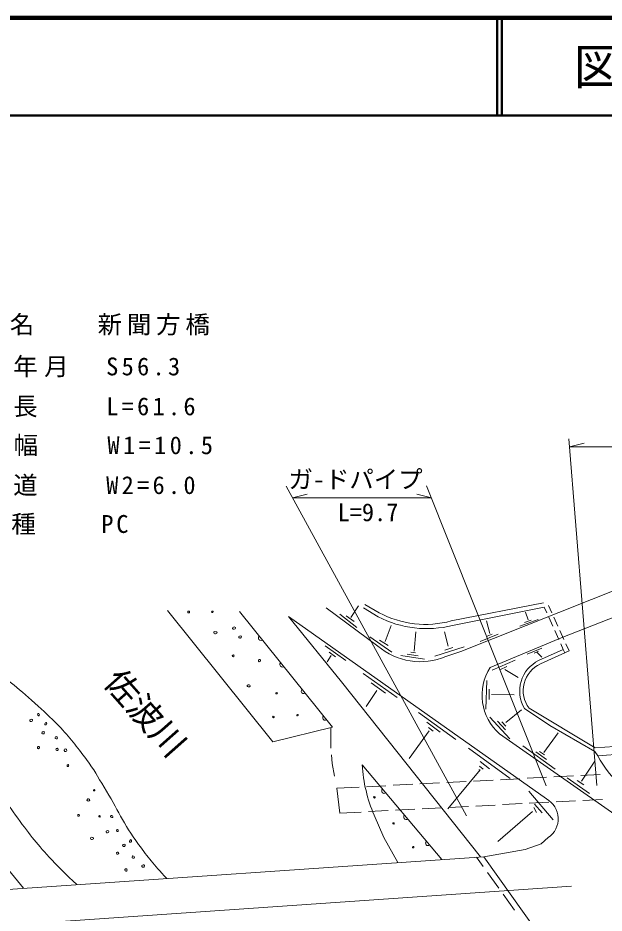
# Model space of a CAD drawing. Units: millimetres, scale not verified. Extents: x 40000 to 680000, y 20000 to 380000.
# Drawn here: x 459635 to 519724, y 288198 to 380000 of the extents above; entities that cross this region are included whole.
import ezdxf
from ezdxf.enums import TextEntityAlignment as Align

# ---------------------------------------------------------------- set-up
doc = ezdxf.new("R2010")
doc.units = ezdxf.units.MM
doc.header["$LTSCALE"] = 1000
for name, color, linetype, lineweight in [('M-BGD', 7, 'Continuous', 13), ('M-STR-HTXT', 7, 'Continuous', 13), ('M-STR-STR1', 1, 'Continuous', 13), ('M-TTL', 2, 'Continuous', 140), ('M-TTL-LINE', 7, 'Continuous', 50)]:
    doc.layers.add(name, color=color, linetype=linetype, lineweight=lineweight)
doc.layers.add('M-TTL-TXT', color=7, linetype='Continuous')
doc.styles.add('ＭＳ ゴシック', font='')
doc.styles.get('ＭＳ ゴシック').set_extended_font_data('MS Gothic')

msp = doc.modelspace()

# ---------------------------------------------------------------- linework, layer by layer
at = {"layer": 'M-BGD'}
for p, q in [((505056, 315027), (526835, 323713)), ((515493, 316502), (528847, 321732)), ((496522, 315578), (491241, 319501)), ((493764, 318510), (494561, 319704)), ((496560, 318581), (495067, 319490)), ((496665, 318988), (495212, 319858)), ((504054, 318160), (513527, 320001)), ((504199, 317700), (513591, 319582)), ((513591, 319582), (513852, 318999)), ((514025, 319740), (514359, 319004)), ((474973, 319242), (485770, 305752)), ((482341, 319130), (491896, 307268)), ((513815, 299904), (487368, 318606)), ((487368, 318606), (492811, 311928)), ((492630, 318855), (494383, 317470)), ((493291, 318691), (494120, 318113)), ((511943, 318285), (511660, 319068)), ((497287, 316048), (497901, 317679)), ((507996, 316868), (507663, 318156)), ((511078, 317613), (512960, 318308)), ((511575, 318010), (512259, 318238)), ((514056, 318542), (514464, 317629)), ((514565, 318548), (514978, 317638)), ((500259, 315058), (500417, 317048)), ((503738, 315573), (503357, 317045)), ((507006, 316044), (508873, 316789)), ((507733, 316605), (508268, 316807)), ((514669, 317173), (515077, 316260)), ((515185, 317182), (515598, 316272)), ((495727, 316513), (497971, 314944)), ((496700, 316180), (497585, 315628)), ((508046, 313397), (515493, 316502)), ((515281, 315804), (515542, 315220)), ((515804, 315816), (516138, 315080)), ((491137, 315593), (493267, 314094)), ((491545, 314949), (492189, 314489)), ((499908, 314953), (500382, 314883)), ((502358, 314561), (505382, 315494)), ((503410, 315165), (504212, 315428)), ((503504, 314513), (505056, 315027)), ((511851, 314751), (513335, 315364)), ((512567, 314868), (513004, 315070)), ((512832, 314961), (513341, 314441)), ((513013, 314093), (515542, 315220)), ((516138, 315080), (513195, 313751)), ((515542, 315220), (515709, 314886)), ((491752, 314630), (491337, 313953)), ((498883, 314602), (501319, 314234)), ((499540, 314760), (500671, 314567)), ((508258, 313123), (510596, 314152)), ((509047, 313147), (509754, 313492)), ((509556, 313182), (510917, 312358)), ((495031, 312783), (498516, 310298)), ((492811, 311928), (507064, 293958)), ((495833, 311810), (497319, 310745)), ((507714, 312045), (507608, 309100)), ((496412, 311008), (495347, 309391)), ((507959, 311178), (507950, 310117)), ((508194, 310631), (510496, 310579)), ((500711, 308779), (504524, 306005)), ((509666, 307727), (511270, 309033)), ((514146, 307448), (511569, 309184)), ((518821, 305134), (512043, 309197)), ((501540, 307780), (502920, 306754)), ((508018, 308306), (510069, 306062)), ((508790, 307867), (509614, 306991)), ((509245, 307815), (509649, 307376)), ((485770, 305752), (491896, 307268)), ((491721, 307224), (491721, 305111)), ((501776, 306899), (499751, 304046)), ((501724, 307228), (502197, 306847)), ((513545, 304677), (515006, 306673)), ((518778, 304785), (514146, 307448)), ((521169, 298082), (509015, 306577)), ((533300, 306122), (518821, 305134)), ((505811, 305100), (510105, 302008)), ((511397, 305334), (514693, 302968)), ((518778, 304785), (519076, 304312)), ((519076, 304312), (534129, 305472)), ((491767, 304419), (491854, 303533)), ((512721, 304747), (513834, 303932)), ((513106, 304782), (513632, 304423)), ((491854, 303533), (492073, 302256)), ((494921, 303400), (503095, 293685)), ((506949, 303253), (507335, 302963)), ((507034, 303747), (507968, 303006)), ((517415, 301732), (518782, 303774)), ((507013, 302899), (503707, 298879)), ((506895, 302899), (507013, 302899)), ((511837, 302019), (513834, 302123)), ((514583, 302162), (516580, 302267)), ((518230, 300478), (515951, 302056)), ((517329, 302306), (519327, 302410)), ((492318, 300998), (494610, 301118)), ((495359, 301157), (497357, 301262)), ((498106, 301301), (500103, 301405)), ((500852, 301444), (502849, 301549)), ((503598, 301588), (505595, 301692)), ((506344, 301732), (508342, 301836)), ((509091, 301875), (511088, 301980)), ((517642, 301355), (516968, 301802)), ((492318, 300998), (492630, 298445)), ((511996, 300712), (514500, 297754)), ((506568, 299174), (508565, 299278)), ((509314, 299318), (511311, 299422)), ((512060, 299461), (514057, 299566)), ((512607, 299371), (513376, 298464)), ((514806, 299605), (516804, 299709)), ((517553, 299748), (519550, 299853)), ((492630, 298445), (494834, 298560)), ((495583, 298600), (497580, 298704)), ((498329, 298743), (500326, 298848)), ((501075, 298887), (503072, 298991)), ((503821, 299030), (505819, 299135)), ((512390, 298602), (508820, 295545)), ((512508, 299016), (512804, 298523)), ((496152, 298224), (497145, 295950)), ((497145, 295950), (498580, 293375)), ((513263, 295289), (514007, 295940)), ((507403, 293981), (511626, 294717)), ((511626, 294717), (513263, 295289)), ((507331, 292981), (506655, 293930)), ((458655, 292635), (460225, 290737)), ((508928, 290742), (507766, 292371)), ((390100, 282239), (516389, 290943)), ((510524, 288503), (509363, 290132))]:
    msp.add_line(p, q, dxfattribs=at)
for centre, radius, start, end in [((501544, 328239), 10868, 242.70438, 284.13922), ((501405, 327895), 10089, 241.98199, 285.22574), ((484536, 316404), 250, 128.85097, 308.85097), ((500877, 320712), 6732, 229.68992, 292.96373), ((514549, 310974), 3476, 116.2213, 211.00654), ((486732, 313679), 250, 128.85097, 308.85097), ((512496, 310550), 5283, 147.39511, 228.77986), ((514445, 311012), 3011, 114.54083, 217.0658), ((488927, 310953), 250, 128.85097, 308.85097), ((491123, 308227), 250, 128.85097, 308.85097), ((528673, 309493), 10906, 208.36012, 249.25692), ((510933, 304477), 16049, 183.84771, 202.92826), ((497174, 300722), 250, 130.07909, 310.07909), ((512679, 297862), 2337, 304.64546, 60.90816), ((499428, 298044), 250, 130.07909, 310.07909), ((501681, 295366), 250, 130.07909, 310.07909)]:
    msp.add_arc(centre, radius, start, end, dxfattribs=at)
for points, knots in [([(444306, 318808), (446184, 316465), (446664, 315863), (448152, 313957), (449723, 311942), (450614, 310821), (452131, 308765), (453849, 306434), (454761, 305092), (456405, 302708), (457686, 300851), (458300, 299738), (459630, 297916), (460899, 296175), (461649, 295219), (463125, 293651), (464091, 292624), (464441, 292270), (465691, 291113)], [0, 0, 0, 0, 1, 1, 1, 2, 2, 2, 3, 3, 3, 4, 4, 4, 5, 5, 5, 6, 6, 6, 6]), ([(452490, 319264), (452872, 318464), (453036, 318218), (453437, 317578), (454444, 315966), (455296, 315261), (456632, 313909), (458364, 312156), (459542, 311397), (461365, 309738), (462336, 308854), (462889, 308366), (463799, 307419), (465021, 306147), (465616, 305348), (466678, 303938), (467464, 302896), (467783, 302227), (468473, 301118), (469887, 298843), (470401, 297385), (471999, 295234), (473055, 293814), (473468, 293302), (474890, 291746)], [0, 0, 0, 0, 1, 1, 1, 2, 2, 2, 3, 3, 3, 4, 4, 4, 5, 5, 5, 6, 6, 6, 7, 7, 7, 8, 8, 8, 8]), ([(477103, 319157), (477140, 319176), (477180, 319181), (477209, 319151), (477249, 319108), (477249, 319042), (477209, 318999), (477180, 318969), (477140, 318975), (477103, 318993), (477070, 319010), (477051, 319037), (477051, 319075), (477051, 319113), (477070, 319140), (477103, 319157)], [0, 0, 0, 0, 1, 1, 1, 2, 2, 2, 3, 3, 3, 4, 4, 4, 5, 5, 5, 5]), ([(479615, 319144), (479638, 319131), (479649, 319110), (479646, 319084), (479641, 319048), (479620, 319019), (479583, 319014), (479544, 319008), (479515, 319033), (479498, 319068), (479486, 319092), (479486, 319118), (479506, 319136), (479536, 319165), (479577, 319165), (479615, 319144)], [0, 0, 0, 0, 1, 1, 1, 2, 2, 2, 3, 3, 3, 4, 4, 4, 5, 5, 5, 5]), ([(479753, 317028), (479809, 317073), (479865, 317073), (479935, 317057), (479986, 317045), (480041, 317032), (480046, 316979), (480052, 316925), (479998, 316904), (479950, 316878), (479901, 316851), (479863, 316834), (479810, 316852), (479762, 316868), (479731, 316898), (479722, 316948), (479716, 316981), (479727, 317007), (479753, 317028)], [0, 0, 0, 0, 1, 1, 1, 2, 2, 2, 3, 3, 3, 4, 4, 4, 5, 5, 5, 6, 6, 6, 6]), ([(481885, 317511), (481922, 317486), (481950, 317457), (481942, 317413), (481930, 317348), (481878, 317312), (481812, 317306), (481739, 317300), (481665, 317328), (481649, 317400), (481635, 317463), (481685, 317510), (481745, 317535), (481796, 317556), (481839, 317543), (481885, 317511)], [0, 0, 0, 0, 1, 1, 1, 2, 2, 2, 3, 3, 3, 4, 4, 4, 5, 5, 5, 5]), ([(482522, 316613), (482557, 316581), (482537, 316538), (482525, 316493), (482519, 316469), (482509, 316457), (482492, 316438), (482475, 316418), (482464, 316404), (482439, 316397), (482396, 316385), (482363, 316388), (482325, 316413), (482291, 316435), (482269, 316460), (482270, 316501), (482273, 316550), (482302, 316579), (482346, 316602), (482407, 316635), (482472, 316660), (482522, 316613)], [0, 0, 0, 0, 1, 1, 1, 2, 2, 2, 3, 3, 3, 4, 4, 4, 5, 5, 5, 6, 6, 6, 7, 7, 7, 7]), ([(481666, 314658), (481702, 314677), (481743, 314682), (481771, 314652), (481812, 314609), (481812, 314543), (481771, 314500), (481743, 314470), (481702, 314476), (481666, 314495), (481632, 314512), (481613, 314538), (481613, 314576), (481613, 314614), (481632, 314641), (481666, 314658)], [0, 0, 0, 0, 1, 1, 1, 2, 2, 2, 3, 3, 3, 4, 4, 4, 5, 5, 5, 5]), ([(484422, 314193), (484463, 314185), (484489, 314165), (484504, 314127), (484519, 314089), (484513, 314057), (484489, 314025), (484459, 313988), (484423, 313971), (484376, 313979), (484339, 313985), (484322, 314008), (484305, 314041), (484286, 314079), (484271, 314114), (484294, 314150), (484322, 314194), (484370, 314202), (484422, 314193)], [0, 0, 0, 0, 1, 1, 1, 2, 2, 2, 3, 3, 3, 4, 4, 4, 5, 5, 5, 6, 6, 6, 6]), ([(483167, 311564), (483223, 311609), (483279, 311610), (483349, 311594), (483400, 311582), (483455, 311569), (483460, 311516), (483466, 311461), (483412, 311440), (483364, 311414), (483315, 311388), (483277, 311371), (483224, 311388), (483176, 311405), (483145, 311434), (483136, 311485), (483130, 311518), (483141, 311543), (483167, 311564)], [0, 0, 0, 0, 1, 1, 1, 2, 2, 2, 3, 3, 3, 4, 4, 4, 5, 5, 5, 6, 6, 6, 6]), ([(486200, 310801), (486222, 310788), (486234, 310767), (486231, 310741), (486226, 310704), (486205, 310676), (486168, 310671), (486129, 310665), (486100, 310689), (486083, 310725), (486071, 310749), (486071, 310774), (486090, 310793), (486121, 310822), (486162, 310821), (486200, 310801)], [0, 0, 0, 0, 1, 1, 1, 2, 2, 2, 3, 3, 3, 4, 4, 4, 5, 5, 5, 5]), ([(461775, 308650), (461827, 308625), (461837, 308573), (461835, 308515), (461834, 308480), (461827, 308446), (461793, 308435), (461752, 308421), (461717, 308448), (461692, 308484), (461660, 308529), (461645, 308579), (461677, 308624), (461699, 308657), (461739, 308667), (461775, 308650)], [0, 0, 0, 0, 1, 1, 1, 2, 2, 2, 3, 3, 3, 4, 4, 4, 5, 5, 5, 5]), ([(488336, 308551), (488359, 308538), (488370, 308518), (488367, 308492), (488363, 308455), (488341, 308426), (488305, 308421), (488266, 308416), (488236, 308440), (488219, 308476), (488208, 308500), (488208, 308525), (488227, 308543), (488258, 308573), (488299, 308572), (488336, 308551)], [0, 0, 0, 0, 1, 1, 1, 2, 2, 2, 3, 3, 3, 4, 4, 4, 5, 5, 5, 5]), ([(461085, 308042), (461122, 308017), (461150, 307987), (461142, 307944), (461130, 307879), (461078, 307843), (461012, 307837), (460939, 307831), (460865, 307859), (460849, 307931), (460835, 307994), (460885, 308041), (460945, 308066), (460996, 308087), (461039, 308074), (461085, 308042)], [0, 0, 0, 0, 1, 1, 1, 2, 2, 2, 3, 3, 3, 4, 4, 4, 5, 5, 5, 5]), ([(462552, 307755), (462621, 307719), (462617, 307626), (462580, 307558), (462552, 307505), (462495, 307468), (462440, 307493), (462399, 307512), (462400, 307560), (462406, 307605), (462414, 307659), (462441, 307686), (462482, 307722), (462504, 307742), (462525, 307770), (462552, 307755)], [0, 0, 0, 0, 1, 1, 1, 2, 2, 2, 3, 3, 3, 4, 4, 4, 5, 5, 5, 5]), ([(485871, 308367), (485894, 308354), (485905, 308334), (485902, 308307), (485897, 308271), (485876, 308242), (485840, 308237), (485800, 308232), (485771, 308256), (485754, 308292), (485743, 308316), (485743, 308341), (485762, 308359), (485793, 308389), (485834, 308388), (485871, 308367)], [0, 0, 0, 0, 1, 1, 1, 2, 2, 2, 3, 3, 3, 4, 4, 4, 5, 5, 5, 5]), ([(462340, 306790), (462374, 306759), (462355, 306716), (462343, 306671), (462336, 306646), (462326, 306634), (462310, 306615), (462292, 306596), (462282, 306581), (462257, 306575), (462213, 306563), (462180, 306566), (462143, 306590), (462109, 306612), (462086, 306638), (462088, 306679), (462090, 306728), (462120, 306757), (462164, 306780), (462224, 306813), (462289, 306837), (462340, 306790)], [0, 0, 0, 0, 1, 1, 1, 2, 2, 2, 3, 3, 3, 4, 4, 4, 5, 5, 5, 6, 6, 6, 7, 7, 7, 7]), ([(463630, 306057), (463568, 306039), (463509, 306049), (463469, 306101), (463445, 306132), (463456, 306165), (463469, 306203), (463485, 306245), (463500, 306282), (463544, 306291), (463597, 306302), (463633, 306271), (463667, 306229), (463692, 306197), (463702, 306168), (463693, 306128), (463684, 306092), (463666, 306068), (463630, 306057)], [0, 0, 0, 0, 1, 1, 1, 2, 2, 2, 3, 3, 3, 4, 4, 4, 5, 5, 5, 6, 6, 6, 6]), ([(461776, 305268), (461816, 305261), (461843, 305240), (461857, 305202), (461872, 305165), (461867, 305132), (461842, 305101), (461812, 305063), (461776, 305046), (461729, 305054), (461693, 305060), (461676, 305084), (461659, 305116), (461639, 305154), (461624, 305189), (461647, 305225), (461676, 305270), (461724, 305278), (461776, 305268)], [0, 0, 0, 0, 1, 1, 1, 2, 2, 2, 3, 3, 3, 4, 4, 4, 5, 5, 5, 6, 6, 6, 6]), ([(463705, 305092), (463747, 305073), (463766, 305041), (463773, 304996), (463779, 304956), (463768, 304927), (463740, 304898), (463711, 304868), (463681, 304852), (463641, 304861), (463583, 304875), (463545, 304913), (463537, 304972), (463531, 305020), (463554, 305054), (463594, 305081), (463630, 305105), (463666, 305110), (463705, 305092)], [0, 0, 0, 0, 1, 1, 1, 2, 2, 2, 3, 3, 3, 4, 4, 4, 5, 5, 5, 6, 6, 6, 6]), ([(464555, 304764), (464476, 304742), (464396, 304779), (464367, 304855), (464345, 304911), (464375, 304961), (464422, 304997), (464467, 305032), (464516, 305041), (464566, 305015), (464617, 304988), (464638, 304941), (464635, 304883), (464632, 304827), (464609, 304778), (464555, 304764)], [0, 0, 0, 0, 1, 1, 1, 2, 2, 2, 3, 3, 3, 4, 4, 4, 5, 5, 5, 5]), ([(464731, 303407), (464768, 303426), (464808, 303431), (464836, 303402), (464877, 303358), (464877, 303293), (464836, 303250), (464808, 303220), (464768, 303225), (464731, 303244), (464697, 303261), (464679, 303288), (464679, 303326), (464679, 303364), (464697, 303390), (464731, 303407)], [0, 0, 0, 0, 1, 1, 1, 2, 2, 2, 3, 3, 3, 4, 4, 4, 5, 5, 5, 5]), ([(467493, 300854), (467516, 300841), (467527, 300821), (467524, 300794), (467519, 300758), (467498, 300729), (467462, 300724), (467422, 300719), (467393, 300743), (467376, 300779), (467364, 300803), (467364, 300828), (467384, 300846), (467414, 300876), (467455, 300875), (467493, 300854)], [0, 0, 0, 0, 1, 1, 1, 2, 2, 2, 3, 3, 3, 4, 4, 4, 5, 5, 5, 5]), ([(466935, 299892), (466971, 299867), (467000, 299837), (466992, 299793), (466980, 299729), (466927, 299692), (466862, 299687), (466789, 299681), (466714, 299708), (466698, 299780), (466685, 299844), (466735, 299891), (466795, 299915), (466846, 299937), (466889, 299924), (466935, 299892)], [0, 0, 0, 0, 1, 1, 1, 2, 2, 2, 3, 3, 3, 4, 4, 4, 5, 5, 5, 5]), ([(496223, 300123), (496246, 300110), (496257, 300089), (496254, 300063), (496250, 300027), (496228, 299998), (496192, 299993), (496153, 299988), (496123, 300012), (496106, 300048), (496095, 300072), (496095, 300097), (496114, 300115), (496145, 300145), (496186, 300144), (496223, 300123)], [0, 0, 0, 0, 1, 1, 1, 2, 2, 2, 3, 3, 3, 4, 4, 4, 5, 5, 5, 5]), ([(465823, 298300), (465859, 298319), (465900, 298324), (465928, 298294), (465969, 298251), (465969, 298186), (465928, 298142), (465900, 298113), (465859, 298118), (465823, 298137), (465789, 298154), (465770, 298180), (465770, 298218), (465770, 298256), (465789, 298283), (465823, 298300)], [0, 0, 0, 0, 1, 1, 1, 2, 2, 2, 3, 3, 3, 4, 4, 4, 5, 5, 5, 5]), ([(468049, 298177), (468072, 298164), (468083, 298143), (468080, 298117), (468075, 298080), (468054, 298052), (468018, 298047), (467978, 298041), (467949, 298065), (467932, 298101), (467920, 298125), (467920, 298150), (467940, 298169), (467970, 298198), (468011, 298197), (468049, 298177)], [0, 0, 0, 0, 1, 1, 1, 2, 2, 2, 3, 3, 3, 4, 4, 4, 5, 5, 5, 5]), ([(469276, 298015), (469208, 298026), (469146, 298038), (469123, 298103), (469110, 298139), (469130, 298169), (469159, 298194), (469190, 298220), (469221, 298228), (469261, 298217), (469315, 298203), (469343, 298170), (469364, 298119), (469378, 298087), (469384, 298056), (469362, 298030), (469340, 298004), (469310, 298009), (469276, 298015)], [0, 0, 0, 0, 1, 1, 1, 2, 2, 2, 3, 3, 3, 4, 4, 4, 5, 5, 5, 6, 6, 6, 6]), ([(498189, 297454), (498212, 297441), (498223, 297420), (498220, 297394), (498215, 297358), (498194, 297329), (498157, 297324), (498118, 297319), (498089, 297343), (498072, 297379), (498060, 297403), (498060, 297428), (498080, 297446), (498110, 297476), (498151, 297475), (498189, 297454)], [0, 0, 0, 0, 1, 1, 1, 2, 2, 2, 3, 3, 3, 4, 4, 4, 5, 5, 5, 5]), ([(468908, 296624), (468944, 296599), (468973, 296570), (468965, 296526), (468953, 296461), (468900, 296425), (468835, 296419), (468762, 296413), (468687, 296441), (468671, 296513), (468657, 296576), (468708, 296623), (468767, 296648), (468819, 296669), (468862, 296656), (468908, 296624)], [0, 0, 0, 0, 1, 1, 1, 2, 2, 2, 3, 3, 3, 4, 4, 4, 5, 5, 5, 5]), ([(469855, 296776), (469907, 296751), (469916, 296699), (469915, 296641), (469914, 296606), (469907, 296572), (469873, 296561), (469831, 296547), (469797, 296574), (469772, 296610), (469740, 296655), (469725, 296705), (469756, 296750), (469779, 296783), (469819, 296794), (469855, 296776)], [0, 0, 0, 0, 1, 1, 1, 2, 2, 2, 3, 3, 3, 4, 4, 4, 5, 5, 5, 5]), ([(467107, 295934), (467162, 295979), (467218, 295979), (467288, 295963), (467340, 295952), (467394, 295938), (467399, 295886), (467405, 295831), (467351, 295810), (467303, 295784), (467254, 295758), (467216, 295741), (467163, 295758), (467115, 295774), (467084, 295804), (467075, 295854), (467069, 295887), (467080, 295913), (467107, 295934)], [0, 0, 0, 0, 1, 1, 1, 2, 2, 2, 3, 3, 3, 4, 4, 4, 5, 5, 5, 6, 6, 6, 6]), ([(471236, 295730), (471305, 295693), (471302, 295601), (471265, 295532), (471236, 295479), (471180, 295443), (471125, 295467), (471083, 295486), (471085, 295534), (471091, 295579), (471098, 295633), (471125, 295660), (471166, 295696), (471189, 295716), (471209, 295744), (471236, 295730)], [0, 0, 0, 0, 1, 1, 1, 2, 2, 2, 3, 3, 3, 4, 4, 4, 5, 5, 5, 5]), ([(470614, 295241), (470648, 295210), (470628, 295167), (470616, 295122), (470610, 295098), (470600, 295085), (470583, 295067), (470566, 295047), (470556, 295033), (470531, 295026), (470487, 295014), (470454, 295017), (470416, 295041), (470382, 295064), (470360, 295089), (470362, 295130), (470364, 295179), (470394, 295208), (470437, 295231), (470498, 295264), (470563, 295288), (470614, 295241)], [0, 0, 0, 0, 1, 1, 1, 2, 2, 2, 3, 3, 3, 4, 4, 4, 5, 5, 5, 6, 6, 6, 7, 7, 7, 7]), ([(500201, 295017), (500224, 295004), (500235, 294983), (500232, 294957), (500227, 294920), (500206, 294892), (500170, 294887), (500130, 294881), (500101, 294905), (500084, 294941), (500072, 294965), (500072, 294990), (500092, 295009), (500123, 295038), (500163, 295037), (500201, 295017)], [0, 0, 0, 0, 1, 1, 1, 2, 2, 2, 3, 3, 3, 4, 4, 4, 5, 5, 5, 5]), ([(469878, 294442), (469918, 294434), (469945, 294414), (469960, 294375), (469974, 294338), (469969, 294306), (469944, 294274), (469914, 294237), (469878, 294219), (469831, 294227), (469795, 294233), (469778, 294257), (469761, 294290), (469741, 294328), (469726, 294363), (469749, 294399), (469778, 294443), (469826, 294451), (469878, 294442)], [0, 0, 0, 0, 1, 1, 1, 2, 2, 2, 3, 3, 3, 4, 4, 4, 5, 5, 5, 6, 6, 6, 6]), ([(471517, 293821), (471455, 293803), (471396, 293813), (471356, 293865), (471332, 293896), (471343, 293929), (471356, 293967), (471372, 294009), (471386, 294046), (471431, 294055), (471483, 294066), (471520, 294035), (471554, 293993), (471579, 293961), (471589, 293932), (471580, 293892), (471571, 293856), (471553, 293832), (471517, 293821)], [0, 0, 0, 0, 1, 1, 1, 2, 2, 2, 3, 3, 3, 4, 4, 4, 5, 5, 5, 6, 6, 6, 6]), ([(472536, 292896), (472457, 292874), (472377, 292911), (472347, 292987), (472325, 293043), (472355, 293093), (472402, 293129), (472447, 293164), (472496, 293173), (472546, 293147), (472597, 293120), (472618, 293073), (472615, 293015), (472612, 292959), (472590, 292910), (472536, 292896)], [0, 0, 0, 0, 1, 1, 1, 2, 2, 2, 3, 3, 3, 4, 4, 4, 5, 5, 5, 5]), ([(470762, 292739), (470804, 292720), (470823, 292689), (470830, 292644), (470836, 292603), (470825, 292574), (470797, 292545), (470768, 292515), (470738, 292499), (470698, 292508), (470640, 292522), (470602, 292560), (470594, 292619), (470588, 292667), (470611, 292702), (470651, 292728), (470687, 292753), (470723, 292757), (470762, 292739)], [0, 0, 0, 0, 1, 1, 1, 2, 2, 2, 3, 3, 3, 4, 4, 4, 5, 5, 5, 6, 6, 6, 6])]:
    msp.add_open_spline(points, degree=3, knots=knots, dxfattribs=at)
at = {"layer": 'M-STR-HTXT'}
for p, q in [((518971, 301290), (516125, 336835)), ((516192, 335999), (517692, 336374)), ((516192, 335999), (570823, 335999)), ((487126, 331984), (505621, 298162)), ((501534, 332006), (513801, 301262)), ((487775, 330798), (489275, 331173)), ((487775, 330798), (502016, 330798)), ((502016, 330798), (500516, 331173))]:
    msp.add_line(p, q, dxfattribs=at)
at = {"layer": 'M-STR-STR1'}
for p, q in [((507403, 293981), (442845, 289543)), ((515575, 282519), (507403, 293981))]:
    msp.add_line(p, q, dxfattribs=at)
at = {"layer": 'M-TTL'}
msp.add_line((680000, 380000), (40000, 380000), dxfattribs=at)
at = {"layer": 'M-TTL-LINE'}
for p, q in [((508747, 380000), (508747, 370000)), ((509247, 380000), (509247, 370000)), ((40000, 370000), (680000, 370000))]:
    msp.add_line(p, q, dxfattribs=at)

# ---------------------------------------------------------------- texts
at = {"layer": 'M-BGD', "style": 'ＭＳ ゴシック'}
msp.add_text('佐波川', height=2566, rotation=311.538, dxfattribs=at).set_placement((467703, 311312), align=Align.BOTTOM_LEFT)
at = {"layer": 'M-STR-HTXT', "style": 'ＭＳ ゴシック'}
for s, p in [('ガ-ドパイプ', (487370, 331212)), ('L=9.7', (492403, 327840))]:
    msp.add_text(s, height=1833, dxfattribs=at).set_placement(p, align=Align.BOTTOM_LEFT)
at = {"layer": 'M-STR-HTXT', "char_height": 1833, "attachment_point": 7, "style": 'ＭＳ ゴシック'}
for s, insert in [('\\T1.2;橋\u3000名\u3000\u3000新聞方橋', (452807, 347436)), ('\\T1.27;架設年月\u3000S56.3', (452807, 343140)), ('\\T1.27;橋\u3000長\u3000\u3000L=61.6', (452807, 339042)), ('\\T1.28;全\u3000幅\u3000\u3000W1=10.5', (452807, 335062)), ('\\T1.27;車\u3000道\u3000\u3000W2=6.0', (452807, 330964)), ('\\T1.23;橋\u3000種\u3000\u3000PC', (452807, 326984))]:
    msp.add_mtext(s, dxfattribs=dict(at, insert=insert))
at = {"layer": 'M-TTL-TXT', "style": 'ＭＳ ゴシック'}
msp.add_text('図面番号', height=3666, dxfattribs=at).set_placement((526622, 375000), align=Align.MIDDLE_CENTER)

doc.saveas('drawing.dxf')
